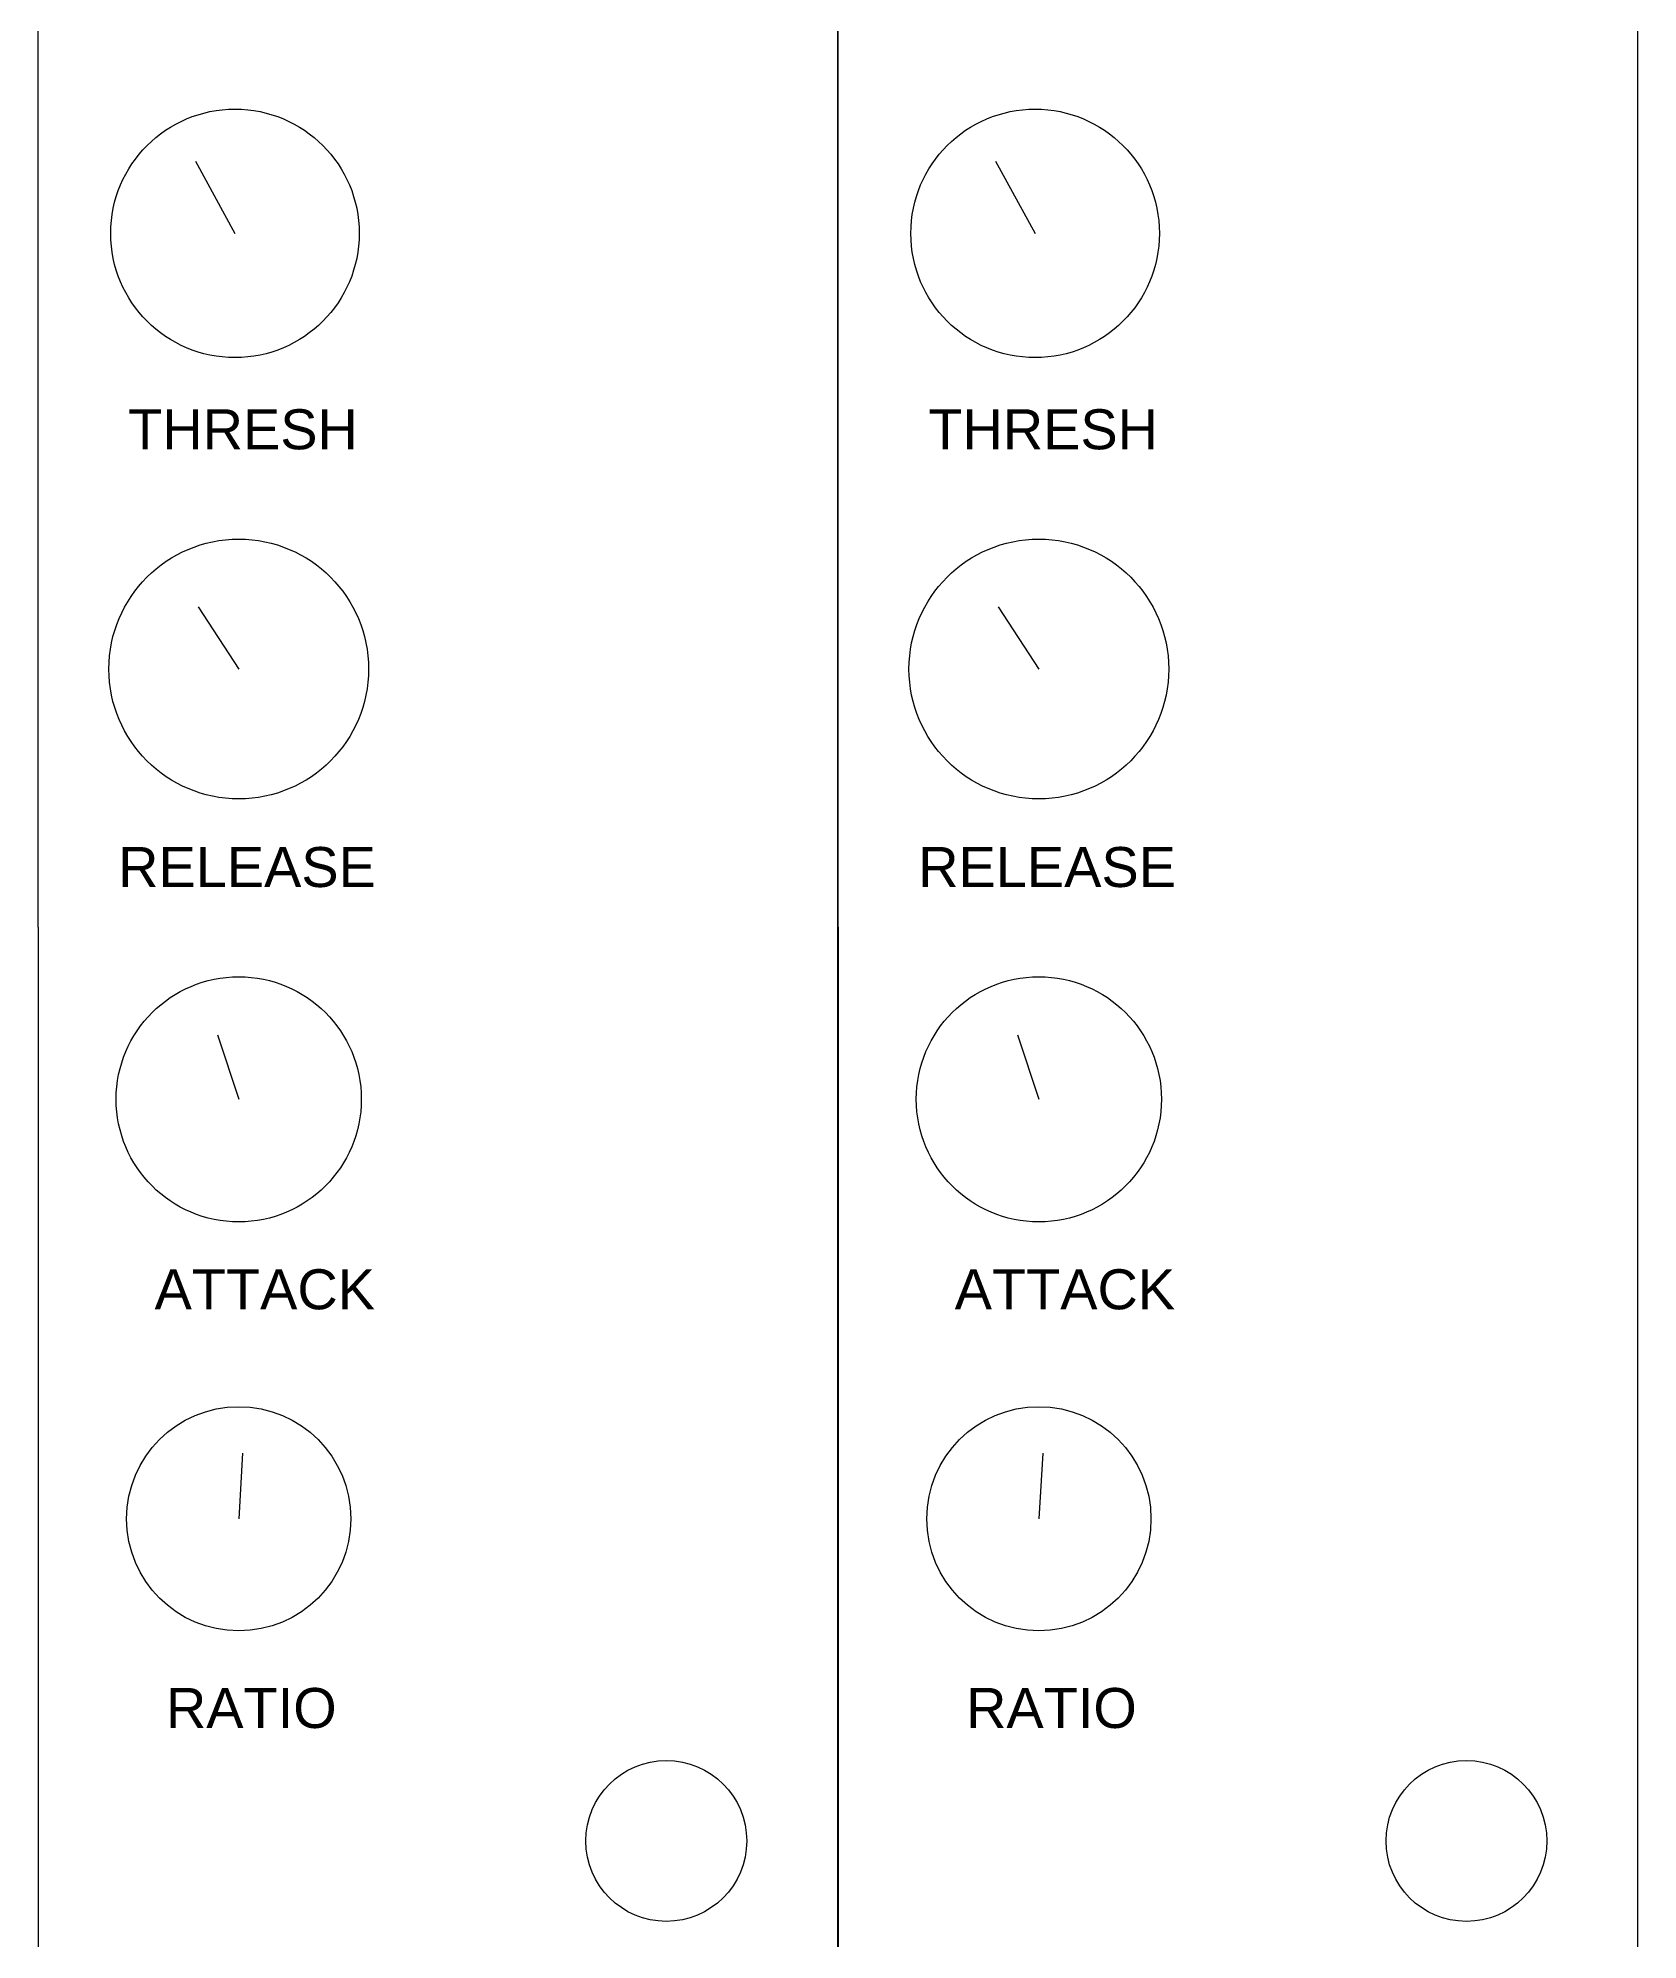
# Model space of a CAD drawing. Header units: inches. Extents: x 0 to 1600, y -1400 to 2600.
# Drawn here: x 200.3 to 400.2, y -247.6 to -9.9 of the extents above; entities that cross this region are included whole.
import ezdxf

# ---------------------------------------------------------------- set-up
doc = ezdxf.new("R2010")
doc.units = ezdxf.units.IN
doc.header["$MEASUREMENT"] = 0
doc.layers.get('0').update_dxf_attribs({"lineweight": 25, "true_color": 0xffffff})
doc.styles.add('textstyle425', font='')
doc.styles.add('textstyle429', font='')
doc.styles.add('textstyle473', font='')
doc.styles.add('textstyle478', font='')
doc.styles.add('textstyle505', font='')
doc.styles.add('textstyle510', font='')
doc.styles.add('textstyle537', font='')
doc.styles.add('textstyle542', font='')
doc.styles.get('textstyle425').set_extended_font_data('Liberation Sans')
doc.styles.get('textstyle429').set_extended_font_data('Liberation Sans')
doc.styles.get('textstyle473').set_extended_font_data('Liberation Sans')
doc.styles.get('textstyle478').set_extended_font_data('Liberation Sans')
doc.styles.get('textstyle505').set_extended_font_data('Liberation Sans')
doc.styles.get('textstyle510').set_extended_font_data('Liberation Sans')
doc.styles.get('textstyle537').set_extended_font_data('Liberation Sans')
doc.styles.get('textstyle542').set_extended_font_data('Liberation Sans')

msp = doc.modelspace()

# ---------------------------------------------------------------- linework, layer by layer
for p, q in [((300.22, -1400), (300.22, 1200)), ((400.22, -1400), (400.22, 1200)), ((200.26, -81.03), (200.26, -1.03)), ((300.26, -81.03), (300.26, -1.03)), ((219.93, -25.3), (224.87, -34.33)), ((319.93, -25.3), (324.87, -34.33)), ((200.26, -111.03), (200.26, -81.03)), ((220.26, -81.03), (225.34, -88.78)), ((300.26, -111.03), (300.26, -81.03)), ((320.26, -81.03), (325.34, -88.78)), ((200.26, -121.03), (200.26, -101.03)), ((300.26, -121.03), (300.26, -101.03)), ((200.26, -121.03), (200.26, -451.03)), ((300.26, -121.03), (300.26, -451.03)), ((222.68, -134.52), (225.34, -142.56)), ((322.68, -134.52), (325.34, -142.56)), ((225.82, -186.77), (225.34, -194.99)), ((325.82, -186.77), (325.34, -194.99))]:
    msp.add_line(p, q)
for centre, radius in [((224.87, -34.33), 15.53), ((324.87, -34.33), 15.53), ((225.34, -88.78), 16.23), ((325.34, -88.78), 16.23), ((225.34, -142.56), 15.32), ((325.34, -142.56), 15.32), ((225.34, -194.99), 14.01), ((325.34, -194.99), 14.01), ((278.78, -235.26), 10.05), ((378.78, -235.26), 10.05)]:
    msp.add_circle(centre, radius)

# ---------------------------------------------------------------- texts
at = {"char_height": 1, "attachment_point": 1}
for s, insert, style in [('\\H5;THRESH', (211.52, -56.32), 'textstyle478'), ('\\H5;THRESH', (311.52, -56.32), 'textstyle473'), ('\\H5;RELEASE', (210.26, -111.03), 'textstyle510'), ('\\H5;RELEASE', (310.26, -111.03), 'textstyle505'), ('\\H5;ATTACK', (214.82, -163.81), 'textstyle542'), ('\\H5;ATTACK', (314.82, -163.81), 'textstyle537'), ('\\H5;RATIO', (216.24, -216.14), 'textstyle429'), ('\\H5;RATIO', (316.24, -216.14), 'textstyle425')]:
    msp.add_mtext(s, dxfattribs=dict(at, insert=insert, style=style))

doc.saveas('drawing.dxf')
